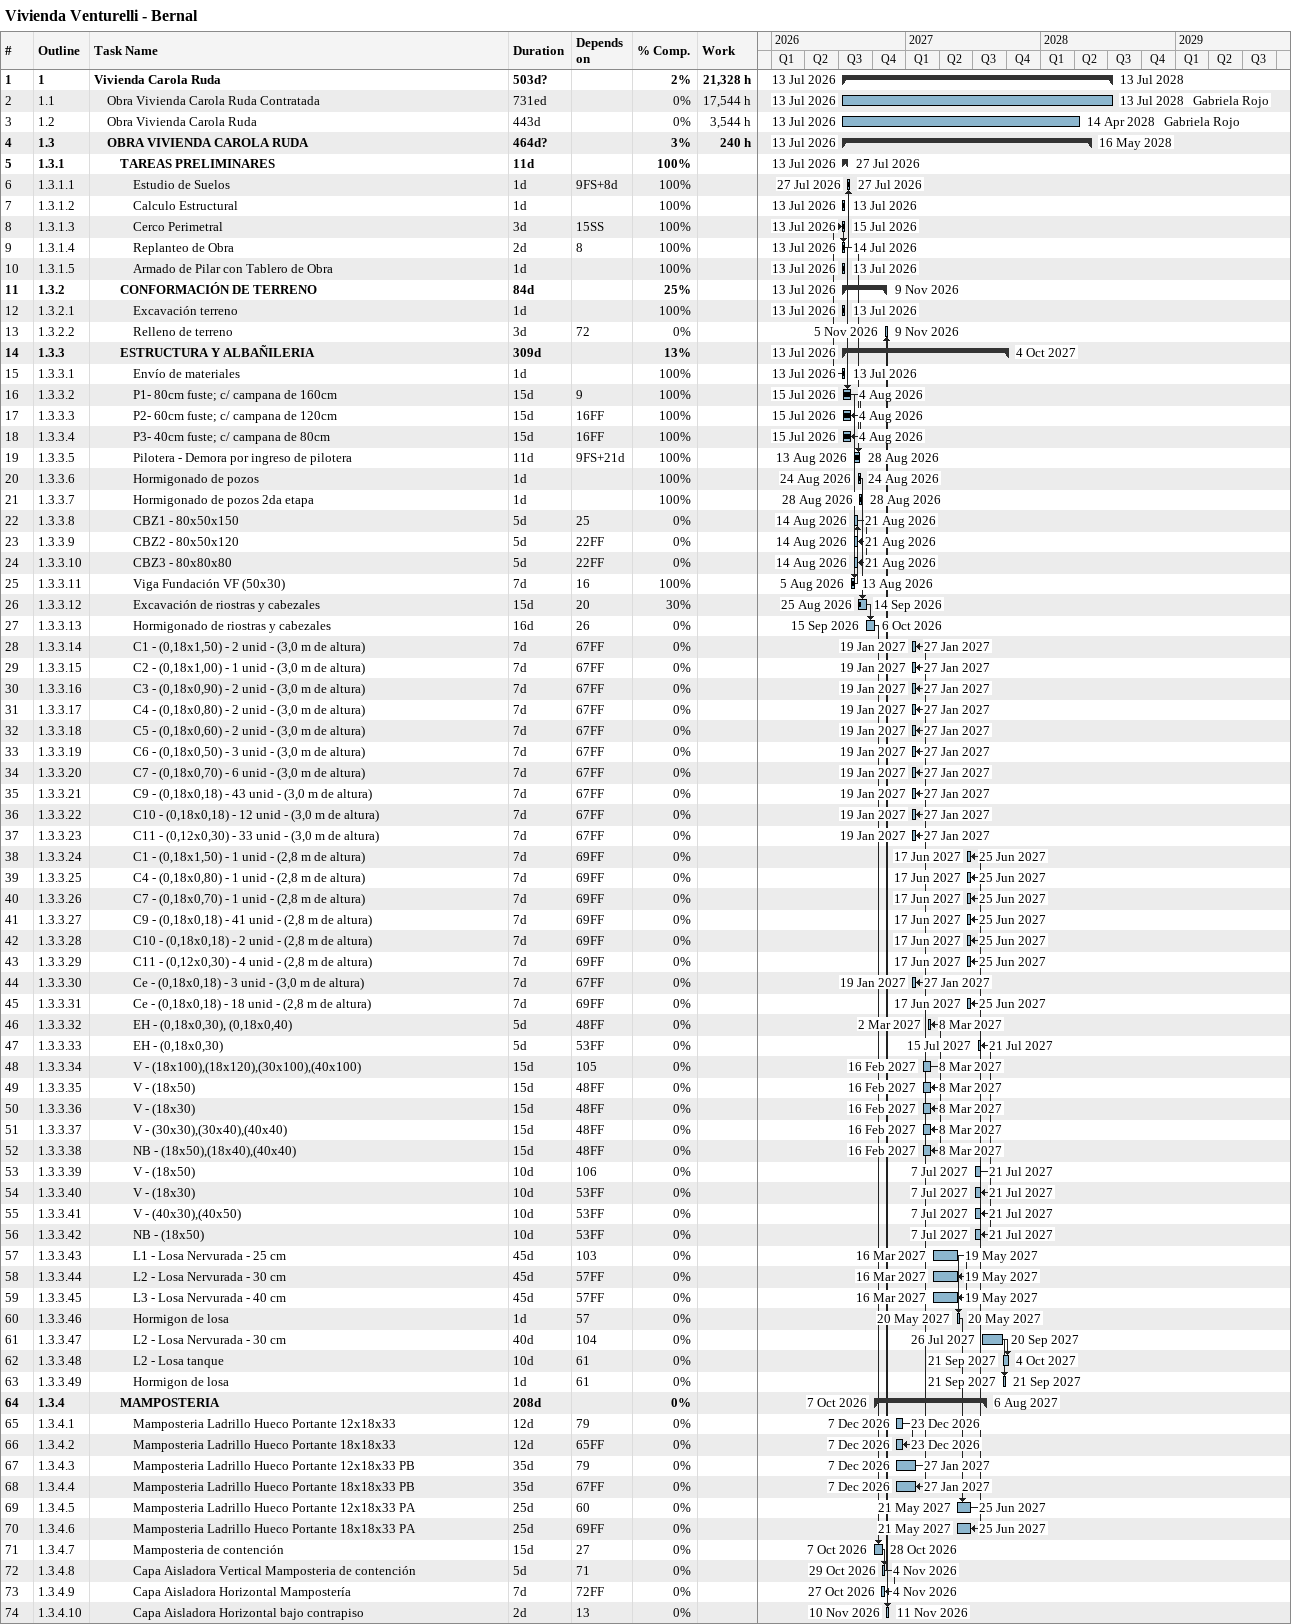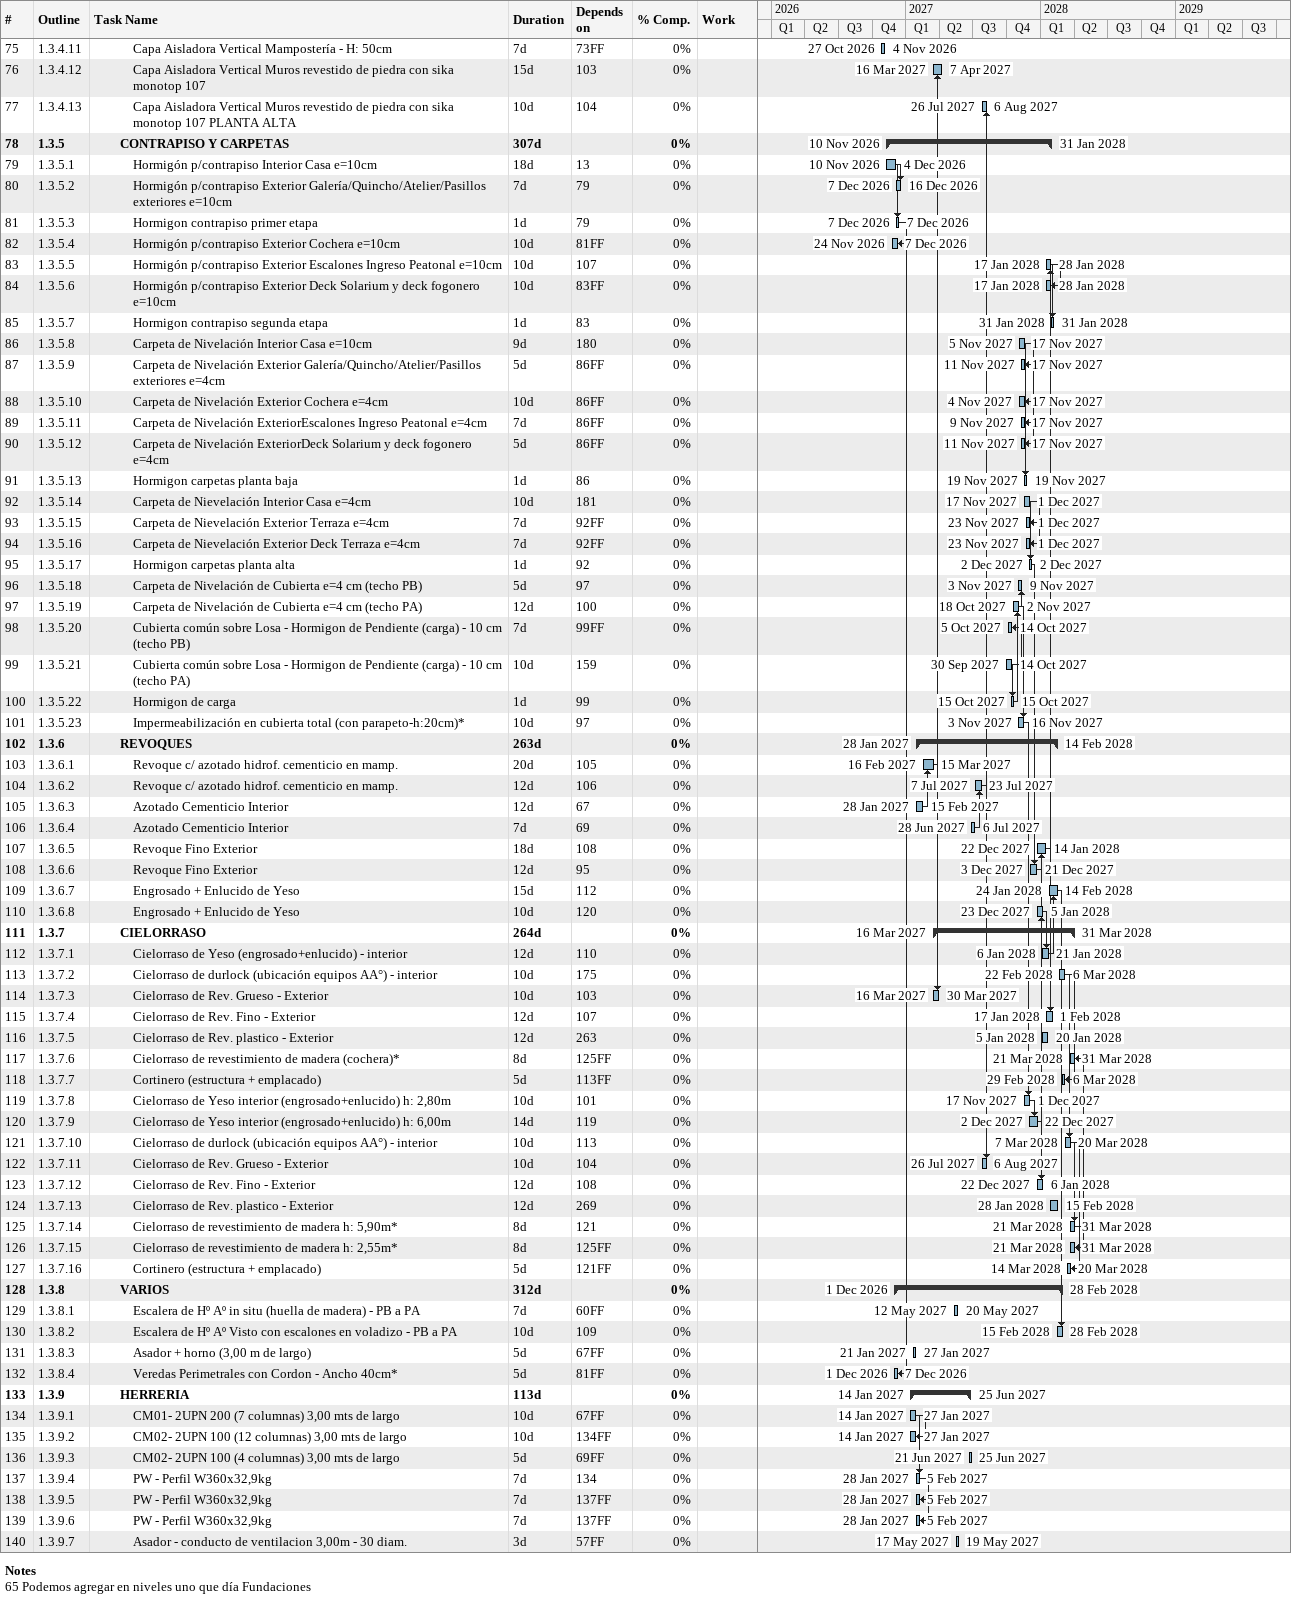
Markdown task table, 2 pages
Vivienda Venturelli - Bernal

| ID | WBS | Task | Duration | Start | Finish | Predecessors | Resources | % complete | Work (h) |
|---|---|---|---|---|---|---|---|---|---|
| 1 | 1 | **Vivienda Carola Ruda** | 503d? | 2026-07-13 | 2028-07-13 |  |  | 2 | 21328 |
| 2 | 1.1 | Obra Vivienda Carola Ruda Contratada | 731ed | 2026-07-13 | 2028-07-13 |  | Gabriela Rojo | 0 | 17544 |
| 3 | 1.2 | Obra Vivienda Carola Ruda | 443d | 2026-07-13 | 2028-04-14 |  | Gabriela Rojo | 0 | 3544 |
| 4 | 1.3 | **OBRA VIVIENDA CAROLA RUDA** | 464d? | 2026-07-13 | 2028-05-16 |  |  | 3 | 240 |
| 5 | 1.3.1 | **TAREAS PRELIMINARES** | 11d | 2026-07-13 | 2026-07-27 |  |  | 100 |  |
| 6 | 1.3.1.1 | Estudio de Suelos | 1d | 2026-07-27 | 2026-07-27 | 9FS+8d |  | 100 |  |
| 7 | 1.3.1.2 | Calculo Estructural | 1d | 2026-07-13 | 2026-07-13 |  |  | 100 |  |
| 8 | 1.3.1.3 | Cerco Perimetral | 3d | 2026-07-13 | 2026-07-15 | 15SS |  | 100 |  |
| 9 | 1.3.1.4 | Replanteo de Obra | 2d | 2026-07-13 | 2026-07-14 | 8 |  | 100 |  |
| 10 | 1.3.1.5 | Armado de Pilar con Tablero de Obra | 1d | 2026-07-13 | 2026-07-13 |  |  | 100 |  |
| 11 | 1.3.2 | **CONFORMACIÓN DE TERRENO** | 84d | 2026-07-13 | 2026-11-09 |  |  | 25 |  |
| 12 | 1.3.2.1 | Excavación terreno | 1d | 2026-07-13 | 2026-07-13 |  |  | 100 |  |
| 13 | 1.3.2.2 | Relleno de terreno | 3d | 2026-11-05 | 2026-11-09 | 72 |  | 0 |  |
| 14 | 1.3.3 | **ESTRUCTURA Y ALBAÑILERIA** | 309d | 2026-07-13 | 2027-10-04 |  |  | 13 |  |
| 15 | 1.3.3.1 | Envío de materiales | 1d | 2026-07-13 | 2026-07-13 |  |  | 100 |  |
| 16 | 1.3.3.2 | P1- 80cm fuste; c/ campana de 160cm | 15d | 2026-07-15 | 2026-08-04 | 9 |  | 100 |  |
| 17 | 1.3.3.3 | P2- 60cm fuste; c/ campana de 120cm | 15d | 2026-07-15 | 2026-08-04 | 16FF |  | 100 |  |
| 18 | 1.3.3.4 | P3- 40cm fuste; c/ campana de 80cm | 15d | 2026-07-15 | 2026-08-04 | 16FF |  | 100 |  |
| 19 | 1.3.3.5 | Pilotera - Demora por ingreso de pilotera | 11d | 2026-08-13 | 2026-08-28 | 9FS+21d |  | 100 |  |
| 20 | 1.3.3.6 | Hormigonado de pozos | 1d | 2026-08-24 | 2026-08-24 |  |  | 100 |  |
| 21 | 1.3.3.7 | Hormigonado de pozos 2da etapa | 1d | 2026-08-28 | 2026-08-28 |  |  | 100 |  |
| 22 | 1.3.3.8 | CBZ1 - 80x50x150 | 5d | 2026-08-14 | 2026-08-21 | 25 |  | 0 |  |
| 23 | 1.3.3.9 | CBZ2 - 80x50x120 | 5d | 2026-08-14 | 2026-08-21 | 22FF |  | 0 |  |
| 24 | 1.3.3.10 | CBZ3 - 80x80x80 | 5d | 2026-08-14 | 2026-08-21 | 22FF |  | 0 |  |
| 25 | 1.3.3.11 | Viga Fundación VF (50x30) | 7d | 2026-08-05 | 2026-08-13 | 16 |  | 100 |  |
| 26 | 1.3.3.12 | Excavación de riostras y cabezales | 15d | 2026-08-25 | 2026-09-14 | 20 |  | 30 |  |
| 27 | 1.3.3.13 | Hormigonado de riostras y cabezales | 16d | 2026-09-15 | 2026-10-06 | 26 |  | 0 |  |
| 28 | 1.3.3.14 | C1 - (0,18x1,50) - 2 unid - (3,0 m de altura) | 7d | 2027-01-19 | 2027-01-27 | 67FF |  | 0 |  |
| 29 | 1.3.3.15 | C2 - (0,18x1,00) - 1 unid - (3,0 m de altura) | 7d | 2027-01-19 | 2027-01-27 | 67FF |  | 0 |  |
| 30 | 1.3.3.16 | C3 - (0,18x0,90) - 2 unid - (3,0 m de altura) | 7d | 2027-01-19 | 2027-01-27 | 67FF |  | 0 |  |
| 31 | 1.3.3.17 | C4 - (0,18x0,80) - 2 unid - (3,0 m de altura) | 7d | 2027-01-19 | 2027-01-27 | 67FF |  | 0 |  |
| 32 | 1.3.3.18 | C5 - (0,18x0,60) - 2 unid - (3,0 m de altura) | 7d | 2027-01-19 | 2027-01-27 | 67FF |  | 0 |  |
| 33 | 1.3.3.19 | C6 - (0,18x0,50) - 3 unid - (3,0 m de altura) | 7d | 2027-01-19 | 2027-01-27 | 67FF |  | 0 |  |
| 34 | 1.3.3.20 | C7 - (0,18x0,70) - 6 unid - (3,0 m de altura) | 7d | 2027-01-19 | 2027-01-27 | 67FF |  | 0 |  |
| 35 | 1.3.3.21 | C9 - (0,18x0,18) - 43 unid - (3,0 m de altura) | 7d | 2027-01-19 | 2027-01-27 | 67FF |  | 0 |  |
| 36 | 1.3.3.22 | C10 - (0,18x0,18) - 12 unid - (3,0 m de altura) | 7d | 2027-01-19 | 2027-01-27 | 67FF |  | 0 |  |
| 37 | 1.3.3.23 | C11 - (0,12x0,30) - 33 unid - (3,0 m de altura) | 7d | 2027-01-19 | 2027-01-27 | 67FF |  | 0 |  |
| 38 | 1.3.3.24 | C1 - (0,18x1,50) - 1 unid - (2,8 m de altura) | 7d | 2027-06-17 | 2027-06-25 | 69FF |  | 0 |  |
| 39 | 1.3.3.25 | C4 - (0,18x0,80) - 1 unid - (2,8 m de altura) | 7d | 2027-06-17 | 2027-06-25 | 69FF |  | 0 |  |
| 40 | 1.3.3.26 | C7 - (0,18x0,70) - 1 unid - (2,8 m de altura) | 7d | 2027-06-17 | 2027-06-25 | 69FF |  | 0 |  |
| 41 | 1.3.3.27 | C9 - (0,18x0,18) - 41 unid - (2,8 m de altura) | 7d | 2027-06-17 | 2027-06-25 | 69FF |  | 0 |  |
| 42 | 1.3.3.28 | C10 - (0,18x0,18) - 2 unid - (2,8 m de altura) | 7d | 2027-06-17 | 2027-06-25 | 69FF |  | 0 |  |
| 43 | 1.3.3.29 | C11 - (0,12x0,30) - 4 unid - (2,8 m de altura) | 7d | 2027-06-17 | 2027-06-25 | 69FF |  | 0 |  |
| 44 | 1.3.3.30 | Ce - (0,18x0,18) - 3 unid - (3,0 m de altura) | 7d | 2027-01-19 | 2027-01-27 | 67FF |  | 0 |  |
| 45 | 1.3.3.31 | Ce - (0,18x0,18) - 18 unid - (2,8 m de altura) | 7d | 2027-06-17 | 2027-06-25 | 69FF |  | 0 |  |
| 46 | 1.3.3.32 | EH - (0,18x0,30), (0,18x0,40) | 5d | 2027-03-02 | 2027-03-08 | 48FF |  | 0 |  |
| 47 | 1.3.3.33 | EH - (0,18x0,30) | 5d | 2027-07-15 | 2027-07-21 | 53FF |  | 0 |  |
| 48 | 1.3.3.34 | V - (18x100),(18x120),(30x100),(40x100) | 15d | 2027-02-16 | 2027-03-08 | 105 |  | 0 |  |
| 49 | 1.3.3.35 | V - (18x50) | 15d | 2027-02-16 | 2027-03-08 | 48FF |  | 0 |  |
| 50 | 1.3.3.36 | V - (18x30) | 15d | 2027-02-16 | 2027-03-08 | 48FF |  | 0 |  |
| 51 | 1.3.3.37 | V - (30x30),(30x40),(40x40) | 15d | 2027-02-16 | 2027-03-08 | 48FF |  | 0 |  |
| 52 | 1.3.3.38 | NB - (18x50),(18x40),(40x40) | 15d | 2027-02-16 | 2027-03-08 | 48FF |  | 0 |  |
| 53 | 1.3.3.39 | V - (18x50) | 10d | 2027-07-07 | 2027-07-21 | 106 |  | 0 |  |
| 54 | 1.3.3.40 | V - (18x30) | 10d | 2027-07-07 | 2027-07-21 | 53FF |  | 0 |  |
| 55 | 1.3.3.41 | V - (40x30),(40x50) | 10d | 2027-07-07 | 2027-07-21 | 53FF |  | 0 |  |
| 56 | 1.3.3.42 | NB - (18x50) | 10d | 2027-07-07 | 2027-07-21 | 53FF |  | 0 |  |
| 57 | 1.3.3.43 | L1 - Losa Nervurada - 25 cm | 45d | 2027-03-16 | 2027-05-19 | 103 |  | 0 |  |
| 58 | 1.3.3.44 | L2 - Losa Nervurada - 30 cm | 45d | 2027-03-16 | 2027-05-19 | 57FF |  | 0 |  |
| 59 | 1.3.3.45 | L3 - Losa Nervurada - 40 cm | 45d | 2027-03-16 | 2027-05-19 | 57FF |  | 0 |  |
| 60 | 1.3.3.46 | Hormigon de losa | 1d | 2027-05-20 | 2027-05-20 | 57 |  | 0 |  |
| 61 | 1.3.3.47 | L2 - Losa Nervurada - 30 cm | 40d | 2027-07-26 | 2027-09-20 | 104 |  | 0 |  |
| 62 | 1.3.3.48 | L2 - Losa tanque | 10d | 2027-09-21 | 2027-10-04 | 61 |  | 0 |  |
| 63 | 1.3.3.49 | Hormigon de losa | 1d | 2027-09-21 | 2027-09-21 | 61 |  | 0 |  |
| 64 | 1.3.4 | **MAMPOSTERIA** | 208d | 2026-10-07 | 2027-08-06 |  |  | 0 |  |
| 65 | 1.3.4.1 | Mamposteria Ladrillo Hueco Portante 12x18x33 | 12d | 2026-12-07 | 2026-12-23 | 79 |  | 0 |  |
| 66 | 1.3.4.2 | Mamposteria Ladrillo Hueco Portante 18x18x33 | 12d | 2026-12-07 | 2026-12-23 | 65FF |  | 0 |  |
| 67 | 1.3.4.3 | Mamposteria Ladrillo Hueco Portante 12x18x33 PB | 35d | 2026-12-07 | 2027-01-27 | 79 |  | 0 |  |
| 68 | 1.3.4.4 | Mamposteria Ladrillo Hueco Portante 18x18x33 PB | 35d | 2026-12-07 | 2027-01-27 | 67FF |  | 0 |  |
| 69 | 1.3.4.5 | Mamposteria Ladrillo Hueco Portante 12x18x33 PA | 25d | 2027-05-21 | 2027-06-25 | 60 |  | 0 |  |
| 70 | 1.3.4.6 | Mamposteria Ladrillo Hueco Portante 18x18x33 PA | 25d | 2027-05-21 | 2027-06-25 | 69FF |  | 0 |  |
| 71 | 1.3.4.7 | Mamposteria de contención | 15d | 2026-10-07 | 2026-10-28 | 27 |  | 0 |  |
| 72 | 1.3.4.8 | Capa Aisladora Vertical Mamposteria de contención | 5d | 2026-10-29 | 2026-11-04 | 71 |  | 0 |  |
| 73 | 1.3.4.9 | Capa Aisladora Horizontal Mampostería | 7d | 2026-10-27 | 2026-11-04 | 72FF |  | 0 |  |
| 74 | 1.3.4.10 | Capa Aisladora Horizontal bajo contrapiso | 2d | 2026-11-10 | 2026-11-11 | 13 |  | 0 |  |
| 75 | 1.3.4.11 | Capa Aisladora Vertical Mampostería - H: 50cm | 7d | 2026-10-27 | 2026-11-04 | 73FF |  | 0 |  |
| 76 | 1.3.4.12 | Capa Aisladora Vertical Muros revestido de piedra con sika monotop 107 | 15d | 2027-03-16 | 2027-04-07 | 103 |  | 0 |  |
| 77 | 1.3.4.13 | Capa Aisladora Vertical Muros revestido de piedra con sika monotop 107 PLANTA ALTA | 10d | 2027-07-26 | 2027-08-06 | 104 |  | 0 |  |
| 78 | 1.3.5 | **CONTRAPISO Y CARPETAS** | 307d | 2026-11-10 | 2028-01-31 |  |  | 0 |  |
| 79 | 1.3.5.1 | Hormigón p/contrapiso Interior Casa e=10cm | 18d | 2026-11-10 | 2026-12-04 | 13 |  | 0 |  |
| 80 | 1.3.5.2 | Hormigón p/contrapiso Exterior Galería/Quincho/Atelier/Pasillos exteriores e=10cm | 7d | 2026-12-07 | 2026-12-16 | 79 |  | 0 |  |
| 81 | 1.3.5.3 | Hormigon contrapiso primer etapa | 1d | 2026-12-07 | 2026-12-07 | 79 |  | 0 |  |
| 82 | 1.3.5.4 | Hormigón p/contrapiso Exterior Cochera e=10cm | 10d | 2026-11-24 | 2026-12-07 | 81FF |  | 0 |  |
| 83 | 1.3.5.5 | Hormigón p/contrapiso Exterior Escalones Ingreso Peatonal e=10cm | 10d | 2028-01-17 | 2028-01-28 | 107 |  | 0 |  |
| 84 | 1.3.5.6 | Hormigón p/contrapiso Exterior Deck Solarium y deck fogonero e=10cm | 10d | 2028-01-17 | 2028-01-28 | 83FF |  | 0 |  |
| 85 | 1.3.5.7 | Hormigon contrapiso segunda etapa | 1d | 2028-01-31 | 2028-01-31 | 83 |  | 0 |  |
| 86 | 1.3.5.8 | Carpeta de Nivelación Interior Casa e=10cm | 9d | 2027-11-05 | 2027-11-17 | 180 |  | 0 |  |
| 87 | 1.3.5.9 | Carpeta de Nivelación Exterior Galería/Quincho/Atelier/Pasillos exteriores e=4cm | 5d | 2027-11-11 | 2027-11-17 | 86FF |  | 0 |  |
| 88 | 1.3.5.10 | Carpeta de Nivelación Exterior Cochera e=4cm | 10d | 2027-11-04 | 2027-11-17 | 86FF |  | 0 |  |
| 89 | 1.3.5.11 | Carpeta de Nivelación ExteriorEscalones Ingreso Peatonal e=4cm | 7d | 2027-11-09 | 2027-11-17 | 86FF |  | 0 |  |
| 90 | 1.3.5.12 | Carpeta de Nivelación ExteriorDeck Solarium y deck fogonero e=4cm | 5d | 2027-11-11 | 2027-11-17 | 86FF |  | 0 |  |
| 91 | 1.3.5.13 | Hormigon carpetas planta baja | 1d | 2027-11-19 | 2027-11-19 | 86 |  | 0 |  |
| 92 | 1.3.5.14 | Carpeta de Nievelación Interior Casa e=4cm | 10d | 2027-11-17 | 2027-12-01 | 181 |  | 0 |  |
| 93 | 1.3.5.15 | Carpeta de Nievelación Exterior Terraza e=4cm | 7d | 2027-11-23 | 2027-12-01 | 92FF |  | 0 |  |
| 94 | 1.3.5.16 | Carpeta de Nievelación Exterior Deck Terraza e=4cm | 7d | 2027-11-23 | 2027-12-01 | 92FF |  | 0 |  |
| 95 | 1.3.5.17 | Hormigon carpetas planta alta | 1d | 2027-12-02 | 2027-12-02 | 92 |  | 0 |  |
| 96 | 1.3.5.18 | Carpeta de Nivelación de Cubierta e=4 cm (techo PB) | 5d | 2027-11-03 | 2027-11-09 | 97 |  | 0 |  |
| 97 | 1.3.5.19 | Carpeta de Nivelación de Cubierta e=4 cm (techo PA) | 12d | 2027-10-18 | 2027-11-02 | 100 |  | 0 |  |
| 98 | 1.3.5.20 | Cubierta común sobre Losa - Hormigon de Pendiente (carga) - 10 cm (techo PB) | 7d | 2027-10-05 | 2027-10-14 | 99FF |  | 0 |  |
| 99 | 1.3.5.21 | Cubierta común sobre Losa - Hormigon de Pendiente (carga) - 10 cm (techo PA) | 10d | 2027-09-30 | 2027-10-14 | 159 |  | 0 |  |
| 100 | 1.3.5.22 | Hormigon de carga | 1d | 2027-10-15 | 2027-10-15 | 99 |  | 0 |  |
| 101 | 1.3.5.23 | Impermeabilización en cubierta total (con parapeto-h:20cm)* | 10d | 2027-11-03 | 2027-11-16 | 97 |  | 0 |  |
| 102 | 1.3.6 | **REVOQUES** | 263d | 2027-01-28 | 2028-02-14 |  |  | 0 |  |
| 103 | 1.3.6.1 | Revoque c/ azotado hidrof. cementicio en mamp. | 20d | 2027-02-16 | 2027-03-15 | 105 |  | 0 |  |
| 104 | 1.3.6.2 | Revoque c/ azotado hidrof. cementicio en mamp. | 12d | 2027-07-07 | 2027-07-23 | 106 |  | 0 |  |
| 105 | 1.3.6.3 | Azotado Cementicio Interior | 12d | 2027-01-28 | 2027-02-15 | 67 |  | 0 |  |
| 106 | 1.3.6.4 | Azotado Cementicio Interior | 7d | 2027-06-28 | 2027-07-06 | 69 |  | 0 |  |
| 107 | 1.3.6.5 | Revoque Fino Exterior | 18d | 2027-12-22 | 2028-01-14 | 108 |  | 0 |  |
| 108 | 1.3.6.6 | Revoque Fino Exterior | 12d | 2027-12-03 | 2027-12-21 | 95 |  | 0 |  |
| 109 | 1.3.6.7 | Engrosado + Enlucido de Yeso | 15d | 2028-01-24 | 2028-02-14 | 112 |  | 0 |  |
| 110 | 1.3.6.8 | Engrosado + Enlucido de Yeso | 10d | 2027-12-23 | 2028-01-05 | 120 |  | 0 |  |
| 111 | 1.3.7 | **CIELORRASO** | 264d | 2027-03-16 | 2028-03-31 |  |  | 0 |  |
| 112 | 1.3.7.1 | Cielorraso de Yeso (engrosado+enlucido) - interior | 12d | 2028-01-06 | 2028-01-21 | 110 |  | 0 |  |
| 113 | 1.3.7.2 | Cielorraso de durlock (ubicación equipos AA°) - interior | 10d | 2028-02-22 | 2028-03-06 | 175 |  | 0 |  |
| 114 | 1.3.7.3 | Cielorraso de Rev. Grueso - Exterior | 10d | 2027-03-16 | 2027-03-30 | 103 |  | 0 |  |
| 115 | 1.3.7.4 | Cielorraso de Rev. Fino - Exterior | 12d | 2028-01-17 | 2028-02-01 | 107 |  | 0 |  |
| 116 | 1.3.7.5 | Cielorraso de Rev. plastico - Exterior | 12d | 2028-01-05 | 2028-01-20 | 263 |  | 0 |  |
| 117 | 1.3.7.6 | Cielorraso de revestimiento de madera (cochera)* | 8d | 2028-03-21 | 2028-03-31 | 125FF |  | 0 |  |
| 118 | 1.3.7.7 | Cortinero (estructura + emplacado) | 5d | 2028-02-29 | 2028-03-06 | 113FF |  | 0 |  |
| 119 | 1.3.7.8 | Cielorraso de Yeso interior (engrosado+enlucido) h: 2,80m | 10d | 2027-11-17 | 2027-12-01 | 101 |  | 0 |  |
| 120 | 1.3.7.9 | Cielorraso de Yeso interior (engrosado+enlucido) h: 6,00m | 14d | 2027-12-02 | 2027-12-22 | 119 |  | 0 |  |
| 121 | 1.3.7.10 | Cielorraso de durlock (ubicación equipos AA°) - interior | 10d | 2028-03-07 | 2028-03-20 | 113 |  | 0 |  |
| 122 | 1.3.7.11 | Cielorraso de Rev. Grueso - Exterior | 10d | 2027-07-26 | 2027-08-06 | 104 |  | 0 |  |
| 123 | 1.3.7.12 | Cielorraso de Rev. Fino - Exterior | 12d | 2027-12-22 | 2028-01-06 | 108 |  | 0 |  |
| 124 | 1.3.7.13 | Cielorraso de Rev. plastico - Exterior | 12d | 2028-01-28 | 2028-02-15 | 269 |  | 0 |  |
| 125 | 1.3.7.14 | Cielorraso de revestimiento de madera h: 5,90m* | 8d | 2028-03-21 | 2028-03-31 | 121 |  | 0 |  |
| 126 | 1.3.7.15 | Cielorraso de revestimiento de madera h: 2,55m* | 8d | 2028-03-21 | 2028-03-31 | 125FF |  | 0 |  |
| 127 | 1.3.7.16 | Cortinero (estructura + emplacado) | 5d | 2028-03-14 | 2028-03-20 | 121FF |  | 0 |  |
| 128 | 1.3.8 | **VARIOS** | 312d | 2026-12-01 | 2028-02-28 |  |  | 0 |  |
| 129 | 1.3.8.1 | Escalera de Hº Aº in situ (huella de madera) - PB a PA | 7d | 2027-05-12 | 2027-05-20 | 60FF |  | 0 |  |
| 130 | 1.3.8.2 | Escalera de Hº Aº Visto con escalones en voladizo - PB a PA | 10d | 2028-02-15 | 2028-02-28 | 109 |  | 0 |  |
| 131 | 1.3.8.3 | Asador + horno (3,00 m de largo) | 5d | 2027-01-21 | 2027-01-27 | 67FF |  | 0 |  |
| 132 | 1.3.8.4 | Veredas Perimetrales con Cordon - Ancho 40cm* | 5d | 2026-12-01 | 2026-12-07 | 81FF |  | 0 |  |
| 133 | 1.3.9 | **HERRERIA** | 113d | 2027-01-14 | 2027-06-25 |  |  | 0 |  |
| 134 | 1.3.9.1 | CM01- 2UPN 200 (7 columnas) 3,00 mts de largo | 10d | 2027-01-14 | 2027-01-27 | 67FF |  | 0 |  |
| 135 | 1.3.9.2 | CM02- 2UPN 100 (12 columnas) 3,00 mts de largo | 10d | 2027-01-14 | 2027-01-27 | 134FF |  | 0 |  |
| 136 | 1.3.9.3 | CM02- 2UPN 100 (4 columnas) 3,00 mts de largo | 5d | 2027-06-21 | 2027-06-25 | 69FF |  | 0 |  |
| 137 | 1.3.9.4 | PW - Perfil W360x32,9kg | 7d | 2027-01-28 | 2027-02-05 | 134 |  | 0 |  |
| 138 | 1.3.9.5 | PW - Perfil W360x32,9kg | 7d | 2027-01-28 | 2027-02-05 | 137FF |  | 0 |  |
| 139 | 1.3.9.6 | PW - Perfil W360x32,9kg | 7d | 2027-01-28 | 2027-02-05 | 137FF |  | 0 |  |
| 140 | 1.3.9.7 | Asador - conducto de ventilacion 3,00m - 30 diam. | 3d | 2027-05-17 | 2027-05-19 | 57FF |  | 0 |  |

Notes
- 65: Podemos agregar en niveles uno que día Fundaciones
